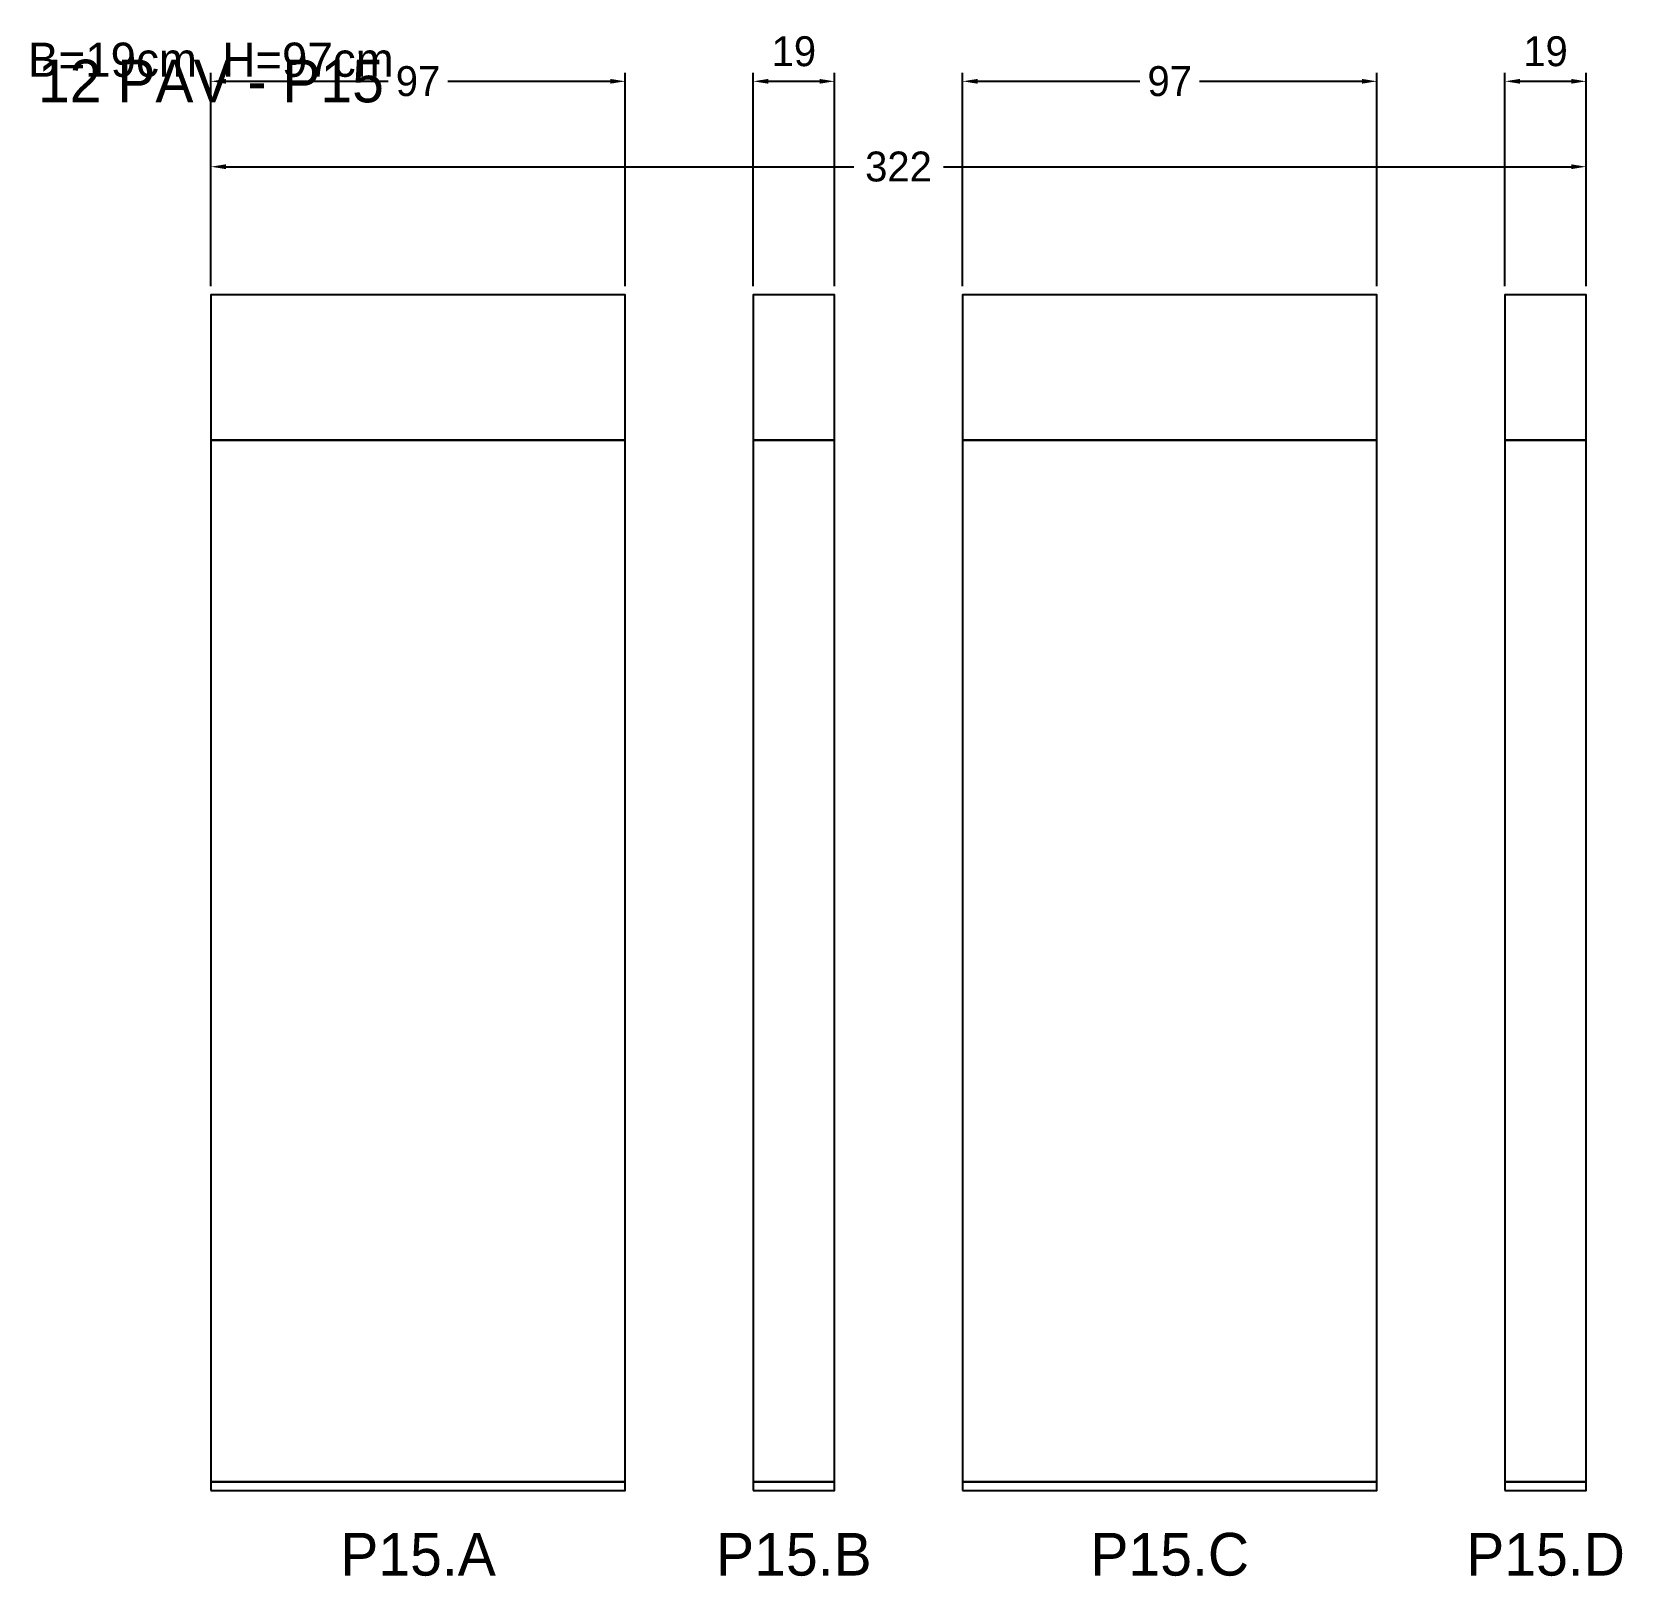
# Model space of a CAD drawing. Header units: metres. Extents: x -42 to 330, y -20 to 342.
import ezdxf

# ---------------------------------------------------------------- set-up
doc = ezdxf.new("R2010")
doc.units = ezdxf.units.M
for name, color, linetype in [('COTA', 3, 'Continuous'), ('Cota Secao (2x)', 3, 'Continuous'), ('NOMENCLATURA', 1, 'Continuous'), ('Paineis', 7, 'Continuous'), ('Texto Secao', 2, 'Continuous')]:
    doc.layers.add(name, color=color, linetype=linetype)
doc.dimstyles.new('COTA', dxfattribs={"dimtxt": 7, "dimasz": 3.5, "dimexe": 2, "dimexo": 2, "dimgap": 1.5, "dimtad": 1, "dimdec": 1, "dimcen": 2.5, "dimclrd": 3, "dimclre": 3, "dimclrt": 3, "dimazin": 3, "dimtfac": 1, "dimtmove": 0, "dimatfit": 3})

# ---------------------------------------------------------------- blocks, each defined once
blk = doc.blocks.new('_CLOSEDFILLED')
at = {"color": 0, "linetype": 'BYBLOCK'}
blk.add_solid([(-1, 0.16), (0, 0), (-1, -0.16)], dxfattribs=at)
blk = doc.blocks.new('*D1')
at = {"color": 3}
for p, q in [((0, 282), (0, 312)), ((3.5, 310), (150.5, 310)), ((171.5, 310), (318.5, 310)), ((322, 282), (322, 312))]:
    blk.add_line(p, q, dxfattribs=at)
at = {"layer": 'Defpoints'}
for p in [(0, 310), (0, 280), (322, 280)]:
    blk.add_point(p, dxfattribs=at)
at = {"layer": 'COTA', "color": 3, "xscale": 3.5, "yscale": 3.5, "rotation": 180}
blk.add_blockref('_CLOSEDFILLED', (0, 310), dxfattribs=at)
at = {"layer": 'COTA', "color": 3, "xscale": 3.5, "yscale": 3.5}
blk.add_blockref('_CLOSEDFILLED', (322, 310), dxfattribs=at)
at = {"layer": 'COTA', "color": 3, "insert": (161, 310), "char_height": 7, "attachment_point": 5}
blk.add_mtext('322', dxfattribs=at)
blk = doc.blocks.new('*D2')
at = {"color": 3}
for p, q in [((0, 282), (0, 332)), ((97, 282), (97, 332)), ((3.5, 330), (41.5, 330)), ((55.5, 330), (93.5, 330))]:
    blk.add_line(p, q, dxfattribs=at)
at = {"layer": 'Defpoints'}
for p in [(0, 330), (0, 280), (97, 280)]:
    blk.add_point(p, dxfattribs=at)
at = {"layer": 'COTA', "color": 3, "xscale": 3.5, "yscale": 3.5, "rotation": 180}
blk.add_blockref('_CLOSEDFILLED', (0, 330), dxfattribs=at)
at = {"layer": 'COTA', "color": 3, "xscale": 3.5, "yscale": 3.5}
blk.add_blockref('_CLOSEDFILLED', (97, 330), dxfattribs=at)
at = {"layer": 'COTA', "color": 3, "insert": (48.5, 330), "char_height": 7, "attachment_point": 5}
blk.add_mtext('97', dxfattribs=at)
blk = doc.blocks.new('*D3')
at = {"color": 3}
for p, q in [((127, 282), (127, 332)), ((146, 282), (146, 332)), ((130.5, 330), (142.5, 330))]:
    blk.add_line(p, q, dxfattribs=at)
at = {"layer": 'Defpoints'}
for p in [(127, 330), (127, 280), (146, 280)]:
    blk.add_point(p, dxfattribs=at)
at = {"layer": 'COTA', "color": 3, "xscale": 3.5, "yscale": 3.5, "rotation": 180}
blk.add_blockref('_CLOSEDFILLED', (127, 330), dxfattribs=at)
at = {"layer": 'COTA', "color": 3, "xscale": 3.5, "yscale": 3.5}
blk.add_blockref('_CLOSEDFILLED', (146, 330), dxfattribs=at)
at = {"layer": 'COTA', "color": 3, "insert": (136.5, 337), "char_height": 7, "attachment_point": 5}
blk.add_mtext('19', dxfattribs=at)
blk = doc.blocks.new('*D4')
at = {"color": 3}
for p, q in [((176, 282), (176, 332)), ((273, 282), (273, 332)), ((179.5, 330), (217.5, 330)), ((231.5, 330), (269.5, 330))]:
    blk.add_line(p, q, dxfattribs=at)
at = {"layer": 'Defpoints'}
for p in [(176, 330), (176, 280), (273, 280)]:
    blk.add_point(p, dxfattribs=at)
at = {"layer": 'COTA', "color": 3, "xscale": 3.5, "yscale": 3.5, "rotation": 180}
blk.add_blockref('_CLOSEDFILLED', (176, 330), dxfattribs=at)
at = {"layer": 'COTA', "color": 3, "xscale": 3.5, "yscale": 3.5}
blk.add_blockref('_CLOSEDFILLED', (273, 330), dxfattribs=at)
at = {"layer": 'COTA', "color": 3, "insert": (224.5, 330), "char_height": 7, "attachment_point": 5}
blk.add_mtext('97', dxfattribs=at)
blk = doc.blocks.new('*D5')
at = {"color": 3}
for p, q in [((303, 282), (303, 332)), ((322, 282), (322, 332)), ((306.5, 330), (318.5, 330))]:
    blk.add_line(p, q, dxfattribs=at)
at = {"layer": 'Defpoints'}
for p in [(303, 330), (303, 280), (322, 280)]:
    blk.add_point(p, dxfattribs=at)
at = {"layer": 'COTA', "color": 3, "xscale": 3.5, "yscale": 3.5, "rotation": 180}
blk.add_blockref('_CLOSEDFILLED', (303, 330), dxfattribs=at)
at = {"layer": 'COTA', "color": 3, "xscale": 3.5, "yscale": 3.5}
blk.add_blockref('_CLOSEDFILLED', (322, 330), dxfattribs=at)
at = {"layer": 'COTA', "color": 3, "insert": (312.5, 337), "char_height": 7, "attachment_point": 5}
blk.add_mtext('19', dxfattribs=at)

msp = doc.modelspace()

# ---------------------------------------------------------------- linework, layer by layer
at = {"layer": 'Paineis'}
for points in [[(0, 246), (97, 246), (97, 280), (0, 280)], [(127, 246), (146, 246), (146, 280), (127, 280)], [(176, 246), (273, 246), (273, 280), (176, 280)], [(303, 246), (322, 246), (322, 280), (303, 280)], [(0, 2), (97, 2), (97, 246), (0, 246)], [(127, 2), (146, 2), (146, 246), (127, 246)], [(176, 2), (273, 2), (273, 246), (176, 246)], [(303, 2), (322, 2), (322, 246), (303, 246)], [(0, 0), (97, 0), (97, 2), (0, 2)], [(127, 0), (146, 0), (146, 2), (127, 2)], [(176, 0), (273, 0), (273, 2), (176, 2)], [(303, 0), (322, 0), (322, 2), (303, 2)]]:
    msp.add_lwpolyline(points, close=True, dxfattribs=at)

# ---------------------------------------------------------------- texts
at = {"layer": 'Cota Secao (2x)', "insert": (0, 335), "char_height": 8, "width": 342, "attachment_point": 5}
msp.add_mtext('B=19cm  H=97cm', dxfattribs=at)
at = {"layer": 'NOMENCLATURA', "insert": (0, 330), "char_height": 10, "width": 300, "attachment_point": 5}
msp.add_mtext('12 PAV - P15', dxfattribs=at)
at = {"layer": 'Texto Secao', "char_height": 10, "attachment_point": 5}
for s, insert, width in [('P15.A', (48.5, -15), 117), ('P15.B', (136.5, -15), 39), ('P15.C', (224.5, -15), 117), ('P15.D', (312.5, -15), 39)]:
    msp.add_mtext(s, dxfattribs=dict(at, insert=insert, width=width))

# ---------------------------------------------------------------- dimensions: what is measured, and where the dimension line sits
at = {"layer": 'COTA'}
for base, p1, p2, picture, middle in [((127, 330), (127, 280), (146, 280), '*D3', (136.5, 337)), ((303, 330), (303, 280), (322, 280), '*D5', (312.5, 337)), ((0, 330), (0, 280), (97, 280), '*D2', (48.5, 330)), ((176, 330), (176, 280), (273, 280), '*D4', (224.5, 330)), ((0, 310), (0, 280), (322, 280), '*D1', (161, 310))]:
    dim = msp.add_linear_dim(base=base, p1=p1, p2=p2, dimstyle='COTA', dxfattribs=at)
    dim.commit()
    dim.dimension.update_dxf_attribs({"geometry": picture, "text_midpoint": middle})

doc.saveas('drawing.dxf')
